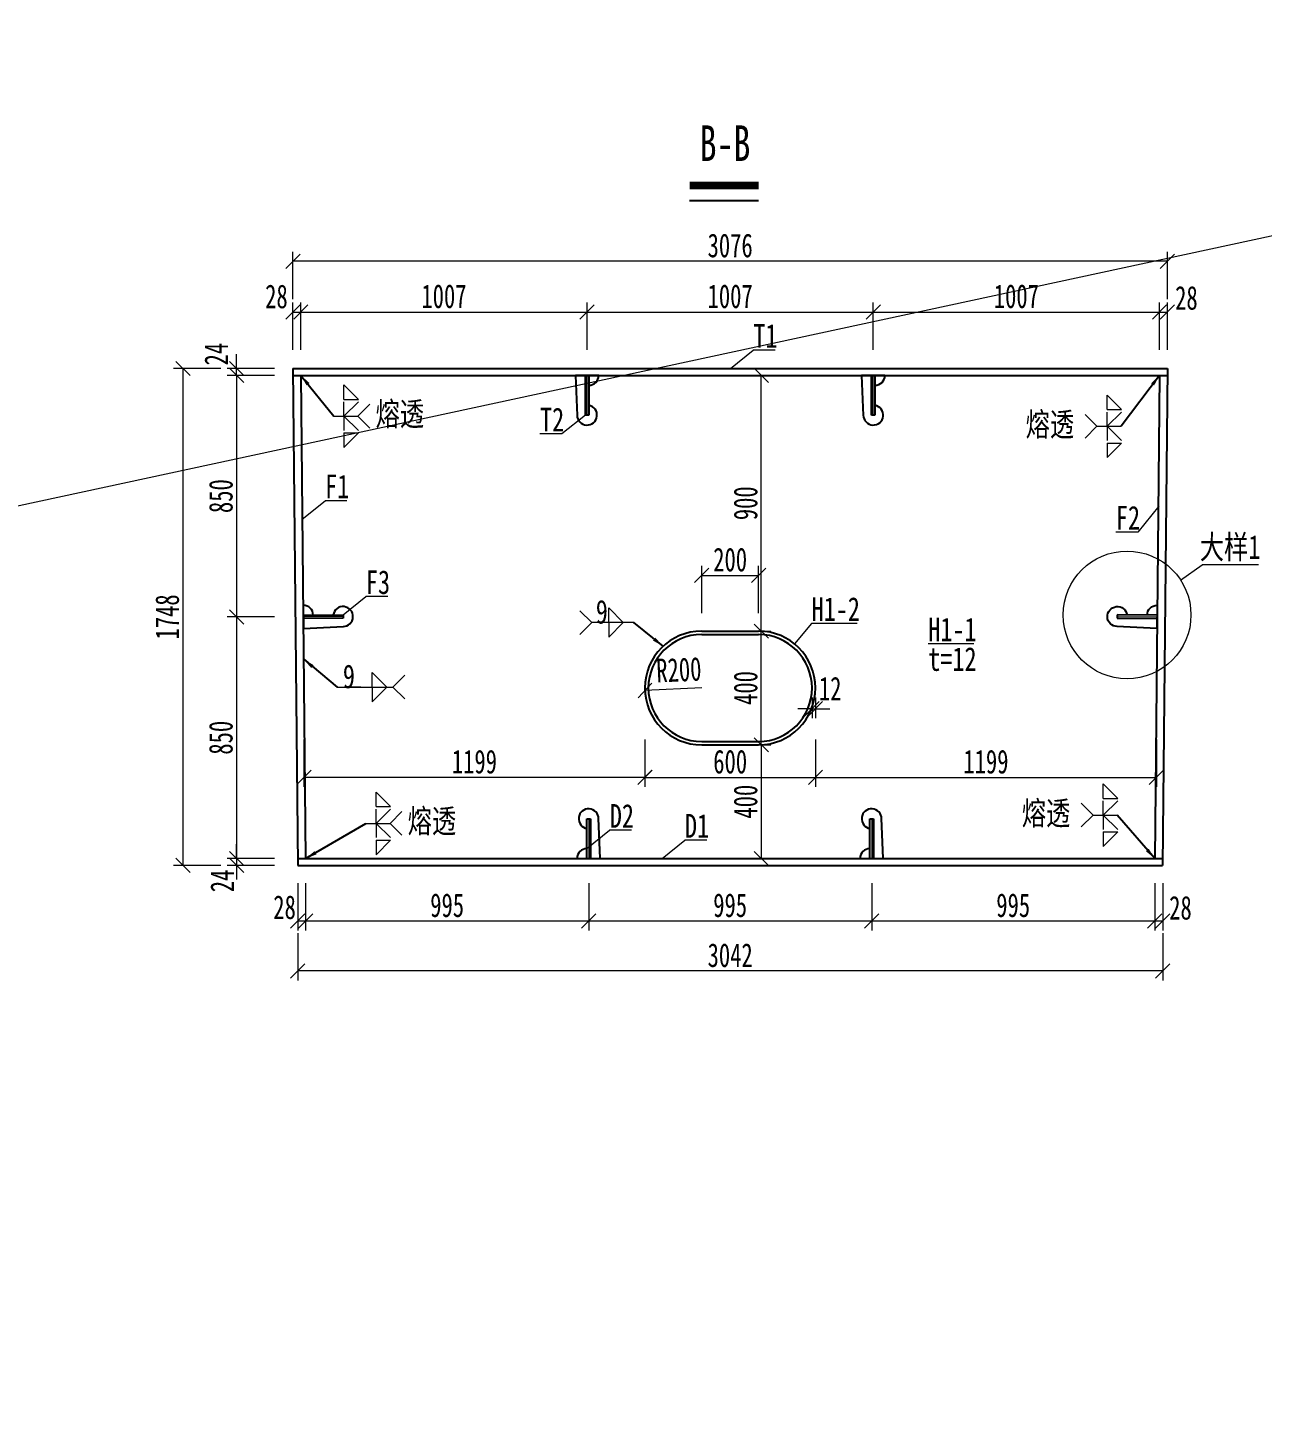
# Model space of a CAD drawing. Header units: millimetres. Extents: x -358959 to 47, y -122282 to 697692.
# Drawn here: x -207429 to -203089, y 114680 to 119585 of the extents above; entities that cross this region are included whole.
import ezdxf
from ezdxf.enums import TextEntityAlignment as Align

# ---------------------------------------------------------------- set-up
doc = ezdxf.new("R2010")
doc.units = ezdxf.units.MM
doc.header["$LTSCALE"] = 2
doc.header["$PDMODE"] = 34
doc.layers.get('Defpoints').update_dxf_attribs({"color": 8, "lineweight": 9})
for name, color, linetype, lineweight in [('标注', 4, 'Continuous', 13), ('标注线及字体', 2, 'Continuous', 15), ('细实线', 4, 'Continuous', 15), ('钢板粗线', 1, 'Continuous', 25)]:
    doc.layers.add(name, color=color, linetype=linetype, lineweight=lineweight)
doc.styles.add('111', font='仿宋_GB2312.ttf', dxfattribs={"width": 0.7})
doc.styles.add('SMEDI', font='仿宋_GB2312.ttf', dxfattribs={"width": 0.75})
doc.styles.get("Standard").update_dxf_attribs({"font": '仿宋_GB2312.ttf'})
doc.dimstyles.new('200', dxfattribs={"dimscale": 0, "dimtxt": 2.5, "dimasz": 1.5, "dimexe": 1, "dimexo": 1, "dimgap": 0.4, "dimtad": 1, "dimdec": 0, "dimdsep": 46, "dimtxsty": '111', "dimblk": 'OBLIQUE', "dimcen": 0, "dimclrd": 256, "dimclre": 256, "dimclrt": 256, "dimadec": 4, "dimazin": 0, "dimtfac": 1, "dimtdec": 0, "dimtmove": 2, "dimatfit": 3, "dimfxl": 4, "dimfxlon": 1, "dimtolj": 1, "dimlwd": -1, "dimlwe": -1, "dimarcsym": 0})
doc.dimstyles.new('MSteel_1.0_1.0', dxfattribs={"dimtxt": 3, "dimasz": 1.2, "dimexe": 1, "dimexo": 1, "dimgap": 1, "dimtad": 3, "dimtoh": 1, "dimdec": 0, "dimzin": 0, "dimdsep": 46, "dimtxsty": 'Standard', "dimblk": 'ARCHTICK', "dimcen": 0.09, "dimclrd": 3, "dimclre": 3, "dimadec": 4, "dimazin": 0, "dimtfac": 1, "dimtdec": 0, "dimtofl": 0, "dimtmove": 0, "dimatfit": 3, "dimfxl": 1, "dimtolj": 1, "dimtzin": 0, "dimarcsym": 0})

# ---------------------------------------------------------------- blocks, each defined once
blk = doc.blocks.new('12-140 无孔')
at = {"layer": 'Defpoints', "ltscale": 5}
blk.add_line((0, 140), (0, 0), dxfattribs=at)
at = {"layer": '钢板粗线'}
for p, q in [((-6, 0), (-6, 140)), ((-6, 140), (6, 140)), ((6, 140), (6, 0))]:
    blk.add_line(p, q, dxfattribs=at)
blk = doc.blocks.new('_ArchTick')
at = {"color": 0, "linetype": 'ByBlock', "const_width": 0.15}
blk.add_lwpolyline([(-0.5, -0.5), (0.5, 0.5)], dxfattribs=at)
blk = doc.blocks.new('_Oblique')
at = {"color": 0, "linetype": 'ByBlock', "lineweight": -2}
blk.add_line((-0.5, -0.5), (0.5, 0.5), dxfattribs=at)
blk = doc.blocks.new('*D3750')
at = {"layer": 'Defpoints', "color": 0, "ltscale": 5, "transparency": 16777216}
for p in [(-206695.5, 118386.4), (-206469.4, 118386.4), (-206469.4, 118362.4)]:
    blk.add_point(p, dxfattribs=at)
at = {"layer": '标注', "ltscale": 5, "transparency": 16777216}
for p, q in [((-206695.5, 118386.4), (-206695.5, 118436.4)), ((-206562.2, 118386.4), (-206728.8, 118386.4)), ((-206695.5, 118362.4), (-206695.5, 118386.4)), ((-206562.2, 118362.4), (-206728.8, 118362.4)), ((-206695.5, 118362.4), (-206695.5, 118312.4))]:
    blk.add_line(p, q, dxfattribs=at)
at = {"layer": '标注', "ltscale": 5, "transparency": 16777216, "xscale": 50, "yscale": 50, "zscale": 50}
for p, rotation in [((-206695.5, 118386.4), 270), ((-206695.5, 118362.4), 90)]:
    blk.add_blockref('_Oblique', p, dxfattribs=dict(at, rotation=rotation))
at = {"layer": '标注', "ltscale": 5, "transparency": 16777216, "insert": (-206766.9, 118436.9), "char_height": 83.33, "attachment_point": 5, "rotation": 90, "style": '111'}
blk.add_mtext('\\A1;24', dxfattribs=at)
blk = doc.blocks.new('*D3622')
at = {"layer": 'Defpoints', "color": 0, "ltscale": 5, "transparency": 16777216}
for p in [(-206469.4, 118362.4), (-206695.5, 117512.4), (-206461, 117512.4)]:
    blk.add_point(p, dxfattribs=at)
at = {"layer": '标注', "ltscale": 5, "transparency": 16777216}
for p, q in [((-206562.2, 118362.4), (-206728.8, 118362.4)), ((-206695.5, 118362.4), (-206695.5, 117512.4)), ((-206562.2, 117512.4), (-206728.8, 117512.4))]:
    blk.add_line(p, q, dxfattribs=at)
at = {"layer": '标注', "ltscale": 5, "transparency": 16777216, "xscale": 50, "yscale": 50, "zscale": 50}
for p, rotation in [((-206695.5, 118362.4), 90), ((-206695.5, 117512.4), 270)]:
    blk.add_blockref('_Oblique', p, dxfattribs=dict(at, rotation=rotation))
at = {"layer": '标注', "ltscale": 5, "transparency": 16777216, "insert": (-206750.5, 117937.4), "char_height": 83.33, "attachment_point": 5, "rotation": 90, "style": '111'}
blk.add_mtext('\\A1;850', dxfattribs=at)
blk = doc.blocks.new('*D3751')
at = {"layer": 'Defpoints', "color": 0, "ltscale": 5, "transparency": 16777216}
for p in [(-206461, 117512.4), (-206695.5, 116662.4), (-206452.6, 116662.4)]:
    blk.add_point(p, dxfattribs=at)
at = {"layer": '标注', "ltscale": 5, "transparency": 16777216}
for p, q in [((-206562.2, 117512.4), (-206728.8, 117512.4)), ((-206695.5, 117512.4), (-206695.5, 116662.4)), ((-206562.2, 116662.4), (-206728.8, 116662.4))]:
    blk.add_line(p, q, dxfattribs=at)
at = {"layer": '标注', "ltscale": 5, "transparency": 16777216, "xscale": 50, "yscale": 50, "zscale": 50}
for p, rotation in [((-206695.5, 117512.4), 90), ((-206695.5, 116662.4), 270)]:
    blk.add_blockref('_Oblique', p, dxfattribs=dict(at, rotation=rotation))
at = {"layer": '标注', "ltscale": 5, "transparency": 16777216, "insert": (-206750.5, 117087.4), "char_height": 83.33, "attachment_point": 5, "rotation": 90, "style": '111'}
blk.add_mtext('\\A1;850', dxfattribs=at)
blk = doc.blocks.new('*D3752')
at = {"layer": 'Defpoints', "color": 0, "ltscale": 5, "transparency": 16777216}
for p in [(-206452.6, 116662.4), (-206695.5, 116638.4), (-206452.6, 116638.4)]:
    blk.add_point(p, dxfattribs=at)
at = {"layer": '标注', "ltscale": 5, "transparency": 16777216}
for p, q in [((-206695.5, 116662.4), (-206695.5, 116712.4)), ((-206562.2, 116662.4), (-206728.9, 116662.4)), ((-206695.5, 116662.4), (-206695.5, 116638.4)), ((-206562.2, 116638.4), (-206728.9, 116638.4)), ((-206695.5, 116638.4), (-206695.5, 116588.4))]:
    blk.add_line(p, q, dxfattribs=at)
at = {"layer": '标注', "ltscale": 5, "transparency": 16777216, "xscale": 50, "yscale": 50, "zscale": 50}
for p, rotation in [((-206695.5, 116662.4), 270), ((-206695.5, 116638.4), 90)]:
    blk.add_blockref('_Oblique', p, dxfattribs=dict(at, rotation=rotation))
at = {"layer": '标注', "ltscale": 5, "transparency": 16777216, "insert": (-206746, 116583.6), "char_height": 83.33, "attachment_point": 5, "rotation": 90, "style": '111'}
blk.add_mtext('\\A1;24', dxfattribs=at)
blk = doc.blocks.new('*D3623')
at = {"layer": 'Defpoints', "color": 0, "ltscale": 5, "transparency": 16777216}
for p in [(-206469.4, 118585.2), (-206497.4, 118362.4), (-206469.4, 118362.4)]:
    blk.add_point(p, dxfattribs=at)
at = {"layer": '标注', "ltscale": 5, "transparency": 16777216}
for p, q in [((-206497.4, 118451.9), (-206497.4, 118618.6)), ((-206469.4, 118451.9), (-206469.4, 118618.6)), ((-206497.4, 118585.2), (-206469.4, 118585.2))]:
    blk.add_line(p, q, dxfattribs=at)
at = {"layer": '标注', "ltscale": 5, "transparency": 16777216, "xscale": 50, "yscale": 50, "zscale": 50, "rotation": 180}
blk.add_blockref('_Oblique', (-206497.4, 118585.2), dxfattribs=at)
at = {"layer": '标注', "ltscale": 5, "transparency": 16777216, "xscale": 50, "yscale": 50, "zscale": 50}
blk.add_blockref('_Oblique', (-206469.4, 118585.2), dxfattribs=at)
at = {"layer": '标注', "ltscale": 5, "transparency": 16777216, "insert": (-206555.3, 118639.6), "char_height": 83.33, "attachment_point": 5, "style": '111'}
blk.add_mtext('\\A1;28', dxfattribs=at)
blk = doc.blocks.new('*D3753')
at = {"layer": 'Defpoints', "color": 0, "ltscale": 5, "transparency": 16777216}
for p in [(-205462.8, 118585.2), (-206469.4, 118362.4), (-205462.8, 118362.4)]:
    blk.add_point(p, dxfattribs=at)
at = {"layer": '标注', "ltscale": 5, "transparency": 16777216}
for p, q in [((-206469.4, 118451.9), (-206469.4, 118618.6)), ((-205462.8, 118451.9), (-205462.8, 118618.6)), ((-206469.4, 118585.2), (-205462.8, 118585.2))]:
    blk.add_line(p, q, dxfattribs=at)
at = {"layer": '标注', "ltscale": 5, "transparency": 16777216, "xscale": 50, "yscale": 50, "zscale": 50, "rotation": 180}
blk.add_blockref('_Oblique', (-206469.4, 118585.2), dxfattribs=at)
at = {"layer": '标注', "ltscale": 5, "transparency": 16777216, "xscale": 50, "yscale": 50, "zscale": 50}
blk.add_blockref('_Oblique', (-205462.8, 118585.2), dxfattribs=at)
at = {"layer": '标注', "ltscale": 5, "transparency": 16777216, "insert": (-205966.1, 118640.2), "char_height": 83.33, "attachment_point": 5, "style": '111'}
blk.add_mtext('\\A1;1007', dxfattribs=at)
blk = doc.blocks.new('*D3624')
at = {"layer": 'Defpoints', "color": 0, "ltscale": 5, "transparency": 16777216}
for p in [(-204456.3, 118585.2), (-205462.8, 118362.4), (-204456.3, 118362.4)]:
    blk.add_point(p, dxfattribs=at)
at = {"layer": '标注', "ltscale": 5, "transparency": 16777216}
for p, q in [((-205462.8, 118451.9), (-205462.8, 118618.6)), ((-204456.3, 118451.9), (-204456.3, 118618.6)), ((-205462.8, 118585.2), (-204456.3, 118585.2))]:
    blk.add_line(p, q, dxfattribs=at)
at = {"layer": '标注', "ltscale": 5, "transparency": 16777216, "xscale": 50, "yscale": 50, "zscale": 50, "rotation": 180}
blk.add_blockref('_Oblique', (-205462.8, 118585.2), dxfattribs=at)
at = {"layer": '标注', "ltscale": 5, "transparency": 16777216, "xscale": 50, "yscale": 50, "zscale": 50}
blk.add_blockref('_Oblique', (-204456.3, 118585.2), dxfattribs=at)
at = {"layer": '标注', "ltscale": 5, "transparency": 16777216, "insert": (-204959.6, 118640.2), "char_height": 83.33, "attachment_point": 5, "style": '111'}
blk.add_mtext('\\A1;1007', dxfattribs=at)
blk = doc.blocks.new('*D3625')
at = {"layer": 'Defpoints', "color": 0, "ltscale": 5, "transparency": 16777216}
for p in [(-203449.8, 118585.2), (-204456.3, 118362.4), (-203449.8, 118362.4)]:
    blk.add_point(p, dxfattribs=at)
at = {"layer": '标注', "ltscale": 5, "transparency": 16777216}
for p, q in [((-204456.3, 118451.9), (-204456.3, 118618.6)), ((-203449.8, 118451.9), (-203449.8, 118618.6)), ((-204456.3, 118585.2), (-203449.8, 118585.2))]:
    blk.add_line(p, q, dxfattribs=at)
at = {"layer": '标注', "ltscale": 5, "transparency": 16777216, "xscale": 50, "yscale": 50, "zscale": 50, "rotation": 180}
blk.add_blockref('_Oblique', (-204456.3, 118585.2), dxfattribs=at)
at = {"layer": '标注', "ltscale": 5, "transparency": 16777216, "xscale": 50, "yscale": 50, "zscale": 50}
blk.add_blockref('_Oblique', (-203449.8, 118585.2), dxfattribs=at)
at = {"layer": '标注', "ltscale": 5, "transparency": 16777216, "insert": (-203953, 118640.2), "char_height": 83.33, "attachment_point": 5, "style": '111'}
blk.add_mtext('\\A1;1007', dxfattribs=at)
blk = doc.blocks.new('*D3754')
at = {"layer": 'Defpoints', "color": 0, "ltscale": 5, "transparency": 16777216}
for p in [(-203421.8, 118585.2), (-203449.8, 118362.4), (-203421.8, 118362.1)]:
    blk.add_point(p, dxfattribs=at)
at = {"layer": '标注', "ltscale": 5, "transparency": 16777216}
for p, q in [((-203449.8, 118451.9), (-203449.8, 118618.6)), ((-203421.8, 118451.9), (-203421.8, 118618.6)), ((-203449.8, 118585.2), (-203421.8, 118585.2))]:
    blk.add_line(p, q, dxfattribs=at)
at = {"layer": '标注', "ltscale": 5, "transparency": 16777216, "xscale": 50, "yscale": 50, "zscale": 50, "rotation": 180}
blk.add_blockref('_Oblique', (-203449.8, 118585.2), dxfattribs=at)
at = {"layer": '标注', "ltscale": 5, "transparency": 16777216, "xscale": 50, "yscale": 50, "zscale": 50}
blk.add_blockref('_Oblique', (-203421.8, 118585.2), dxfattribs=at)
at = {"layer": '标注', "ltscale": 5, "transparency": 16777216, "insert": (-203355, 118634.4), "char_height": 83.33, "attachment_point": 5, "style": '111'}
blk.add_mtext('\\A1;28', dxfattribs=at)
blk = doc.blocks.new('*D3626')
at = {"layer": 'Defpoints', "color": 0, "ltscale": 5, "transparency": 16777216}
for p in [(-206497.4, 118763.8), (-206497.4, 118362.4), (-203421.8, 118362.4)]:
    blk.add_point(p, dxfattribs=at)
at = {"layer": '标注', "ltscale": 5, "transparency": 16777216}
for p, q in [((-206497.4, 118630.5), (-206497.4, 118797.2)), ((-203421.8, 118763.8), (-206497.4, 118763.8)), ((-203421.8, 118630.5), (-203421.8, 118797.2))]:
    blk.add_line(p, q, dxfattribs=at)
at = {"layer": '标注', "ltscale": 5, "transparency": 16777216, "xscale": 50, "yscale": 50, "zscale": 50, "rotation": 180}
blk.add_blockref('_Oblique', (-206497.4, 118763.8), dxfattribs=at)
at = {"layer": '标注', "ltscale": 5, "transparency": 16777216, "xscale": 50, "yscale": 50, "zscale": 50}
blk.add_blockref('_Oblique', (-203421.8, 118763.8), dxfattribs=at)
at = {"layer": '标注', "ltscale": 5, "transparency": 16777216, "insert": (-204959.6, 118818.8), "char_height": 83.33, "attachment_point": 5, "style": '111'}
blk.add_mtext('\\A1;3076', dxfattribs=at)
blk = doc.blocks.new('*D3755')
at = {"layer": 'Defpoints', "color": 0, "ltscale": 5, "transparency": 16777216}
for p in [(-206480.6, 116662.4), (-206452.6, 116662.4), (-206452.6, 116442.7)]:
    blk.add_point(p, dxfattribs=at)
at = {"layer": '标注', "ltscale": 5, "transparency": 16777216}
for p, q in [((-206480.6, 116576.1), (-206480.6, 116409.4)), ((-206452.6, 116576.1), (-206452.6, 116409.4)), ((-206480.6, 116442.7), (-206452.6, 116442.7))]:
    blk.add_line(p, q, dxfattribs=at)
at = {"layer": '标注', "ltscale": 5, "transparency": 16777216, "xscale": 50, "yscale": 50, "zscale": 50, "rotation": 180}
blk.add_blockref('_Oblique', (-206480.6, 116442.7), dxfattribs=at)
at = {"layer": '标注', "ltscale": 5, "transparency": 16777216, "xscale": 50, "yscale": 50, "zscale": 50}
blk.add_blockref('_Oblique', (-206452.6, 116442.7), dxfattribs=at)
at = {"layer": '标注', "ltscale": 5, "transparency": 16777216, "insert": (-206526.7, 116490.6), "char_height": 83.33, "attachment_point": 5, "style": '111'}
blk.add_mtext('\\A1;28', dxfattribs=at)
blk = doc.blocks.new('*D3627')
at = {"layer": 'Defpoints', "color": 0, "ltscale": 5, "transparency": 16777216}
for p in [(-206452.6, 116662.4), (-205457.2, 116662.4), (-205457.2, 116442.7)]:
    blk.add_point(p, dxfattribs=at)
at = {"layer": '标注', "ltscale": 5, "transparency": 16777216}
for p, q in [((-206452.6, 116576.1), (-206452.6, 116409.4)), ((-205457.2, 116576.1), (-205457.2, 116409.4)), ((-206452.6, 116442.7), (-205457.2, 116442.7))]:
    blk.add_line(p, q, dxfattribs=at)
at = {"layer": '标注', "ltscale": 5, "transparency": 16777216, "xscale": 50, "yscale": 50, "zscale": 50, "rotation": 180}
blk.add_blockref('_Oblique', (-206452.6, 116442.7), dxfattribs=at)
at = {"layer": '标注', "ltscale": 5, "transparency": 16777216, "xscale": 50, "yscale": 50, "zscale": 50}
blk.add_blockref('_Oblique', (-205457.2, 116442.7), dxfattribs=at)
at = {"layer": '标注', "ltscale": 5, "transparency": 16777216, "insert": (-205954.9, 116497.7), "char_height": 83.33, "attachment_point": 5, "style": '111'}
blk.add_mtext('\\A1;995', dxfattribs=at)
blk = doc.blocks.new('*D3628')
at = {"layer": 'Defpoints', "color": 0, "ltscale": 5, "transparency": 16777216}
for p in [(-205457.2, 116662.4), (-204461.9, 116662.4), (-204461.9, 116442.7)]:
    blk.add_point(p, dxfattribs=at)
at = {"layer": '标注', "ltscale": 5, "transparency": 16777216}
for p, q in [((-205457.2, 116576.1), (-205457.2, 116409.4)), ((-204461.9, 116576.1), (-204461.9, 116409.4)), ((-205457.2, 116442.7), (-204461.9, 116442.7))]:
    blk.add_line(p, q, dxfattribs=at)
at = {"layer": '标注', "ltscale": 5, "transparency": 16777216, "xscale": 50, "yscale": 50, "zscale": 50, "rotation": 180}
blk.add_blockref('_Oblique', (-205457.2, 116442.7), dxfattribs=at)
at = {"layer": '标注', "ltscale": 5, "transparency": 16777216, "xscale": 50, "yscale": 50, "zscale": 50}
blk.add_blockref('_Oblique', (-204461.9, 116442.7), dxfattribs=at)
at = {"layer": '标注', "ltscale": 5, "transparency": 16777216, "insert": (-204959.6, 116497.7), "char_height": 83.33, "attachment_point": 5, "style": '111'}
blk.add_mtext('\\A1;995', dxfattribs=at)
blk = doc.blocks.new('*D3629')
at = {"layer": 'Defpoints', "color": 0, "ltscale": 5, "transparency": 16777216}
for p in [(-204461.9, 116662.4), (-203466.5, 116662.4), (-203466.5, 116442.7)]:
    blk.add_point(p, dxfattribs=at)
at = {"layer": '标注', "ltscale": 5, "transparency": 16777216}
for p, q in [((-204461.9, 116576.1), (-204461.9, 116409.4)), ((-203466.5, 116576.1), (-203466.5, 116409.4)), ((-204461.9, 116442.7), (-203466.5, 116442.7))]:
    blk.add_line(p, q, dxfattribs=at)
at = {"layer": '标注', "ltscale": 5, "transparency": 16777216, "xscale": 50, "yscale": 50, "zscale": 50, "rotation": 180}
blk.add_blockref('_Oblique', (-204461.9, 116442.7), dxfattribs=at)
at = {"layer": '标注', "ltscale": 5, "transparency": 16777216, "xscale": 50, "yscale": 50, "zscale": 50}
blk.add_blockref('_Oblique', (-203466.5, 116442.7), dxfattribs=at)
at = {"layer": '标注', "ltscale": 5, "transparency": 16777216, "insert": (-203964.2, 116497.7), "char_height": 83.33, "attachment_point": 5, "style": '111'}
blk.add_mtext('\\A1;995', dxfattribs=at)
blk = doc.blocks.new('*D3756')
at = {"layer": 'Defpoints', "color": 0, "ltscale": 5, "transparency": 16777216}
for p in [(-203466.5, 116662.4), (-203438.5, 116662.4), (-203438.5, 116442.7)]:
    blk.add_point(p, dxfattribs=at)
at = {"layer": '标注', "ltscale": 5, "transparency": 16777216}
for p, q in [((-203466.5, 116576.1), (-203466.5, 116409.4)), ((-203438.5, 116576.1), (-203438.5, 116409.4)), ((-203466.5, 116442.7), (-203438.5, 116442.7))]:
    blk.add_line(p, q, dxfattribs=at)
at = {"layer": '标注', "ltscale": 5, "transparency": 16777216, "xscale": 50, "yscale": 50, "zscale": 50, "rotation": 180}
blk.add_blockref('_Oblique', (-203466.5, 116442.7), dxfattribs=at)
at = {"layer": '标注', "ltscale": 5, "transparency": 16777216, "xscale": 50, "yscale": 50, "zscale": 50}
blk.add_blockref('_Oblique', (-203438.5, 116442.7), dxfattribs=at)
at = {"layer": '标注', "ltscale": 5, "transparency": 16777216, "insert": (-203375.9, 116488.6), "char_height": 83.33, "attachment_point": 5, "style": '111'}
blk.add_mtext('\\A1;28', dxfattribs=at)
blk = doc.blocks.new('*D3757')
at = {"layer": 'Defpoints', "color": 0, "ltscale": 5, "transparency": 16777216}
for p in [(-206480.6, 116662.4), (-203438.5, 116662.4), (-206480.6, 116266.8)]:
    blk.add_point(p, dxfattribs=at)
at = {"layer": '标注', "ltscale": 5, "transparency": 16777216}
for p, q in [((-206480.6, 116400.1), (-206480.6, 116233.4)), ((-203438.5, 116400.1), (-203438.5, 116233.4)), ((-203438.5, 116266.8), (-206480.6, 116266.8))]:
    blk.add_line(p, q, dxfattribs=at)
at = {"layer": '标注', "ltscale": 5, "transparency": 16777216, "xscale": 50, "yscale": 50, "zscale": 50, "rotation": 180}
blk.add_blockref('_Oblique', (-206480.6, 116266.8), dxfattribs=at)
at = {"layer": '标注', "ltscale": 5, "transparency": 16777216, "xscale": 50, "yscale": 50, "zscale": 50}
blk.add_blockref('_Oblique', (-203438.5, 116266.8), dxfattribs=at)
at = {"layer": '标注', "ltscale": 5, "transparency": 16777216, "insert": (-204959.6, 116321.8), "char_height": 83.33, "attachment_point": 5, "style": '111'}
blk.add_mtext('\\A1;3042', dxfattribs=at)
blk = doc.blocks.new('*D3758')
at = {"layer": 'Defpoints', "color": 0, "ltscale": 5, "transparency": 16777216}
for p in [(-206497.6, 118386.4), (-206884.1, 116638.4), (-206480.4, 116638.4)]:
    blk.add_point(p, dxfattribs=at)
at = {"layer": '标注', "ltscale": 5, "transparency": 16777216}
for p, q in [((-206750.8, 118386.4), (-206917.5, 118386.4)), ((-206884.1, 118386.4), (-206884.1, 116638.4)), ((-206750.8, 116638.4), (-206917.5, 116638.4))]:
    blk.add_line(p, q, dxfattribs=at)
at = {"layer": '标注', "ltscale": 5, "transparency": 16777216, "xscale": 50, "yscale": 50, "zscale": 50}
for p, rotation in [((-206884.1, 118386.4), 90), ((-206884.1, 116638.4), 270)]:
    blk.add_blockref('_Oblique', p, dxfattribs=dict(at, rotation=rotation))
at = {"layer": '标注', "ltscale": 5, "transparency": 16777216, "insert": (-206939.1, 117512.4), "char_height": 83.33, "attachment_point": 5, "rotation": 90, "style": '111'}
blk.add_mtext('\\A1;1748', dxfattribs=at)
blk = doc.blocks.new('12-140 有孔')
at = {"layer": 'Defpoints', "ltscale": 5}
blk.add_line((0, 140), (0, 0), dxfattribs=at)
at = {"layer": '钢板粗线'}
for p, q in [((-6, 0), (-6, 140)), ((-6, 140), (6, 140)), ((6, 140), (6, 0)), ((41, 0), (35, 141.5)), ((-41, 0), (41, 0))]:
    blk.add_line(p, q, dxfattribs=at)
for centre, start, end in [((0, 140), 0, 260.1291), ((-6, 0), 90, 180)]:
    blk.add_arc(centre, 35, start, end, dxfattribs=at)
blk = doc.blocks.new('*D3759')
at = {"layer": 'Defpoints', "color": 0, "ltscale": 5, "transparency": 16777216}
for p in [(-205259.4, 117253.4), (-205059.6, 117262.4)]:
    blk.add_point(p, dxfattribs=at)
at = {"layer": '标注', "ltscale": 5, "transparency": 16777216}
blk.add_line((-205059.6, 117262.4), (-205259.4, 117253.4), dxfattribs=at)
at = {"layer": '标注', "ltscale": 5, "transparency": 16777216, "xscale": 49.99999999999995, "yscale": 49.99999999999995, "zscale": 49.99999999999995, "rotation": 182.5726833926508}
blk.add_blockref('_Oblique', (-205259.4, 117253.4), dxfattribs=at)
at = {"layer": '标注', "ltscale": 5, "transparency": 16777216, "insert": (-205140.1, 117326.2), "char_height": 83.33, "attachment_point": 5, "rotation": 2.5727, "style": '111'}
blk.add_mtext('\\A1;R200', dxfattribs=at)
blk = doc.blocks.new('*D3760')
at = {"layer": 'Defpoints', "color": 0, "ltscale": 5, "transparency": 16777216}
for p in [(-205059.6, 117462.4), (-204850.1, 117462.4), (-205059.6, 117062.4)]:
    blk.add_point(p, dxfattribs=at)
at = {"layer": '标注', "ltscale": 5, "transparency": 16777216}
for p, q in [((-204983.4, 117462.4), (-204816.8, 117462.4)), ((-204850.1, 117062.4), (-204850.1, 117462.4)), ((-204983.4, 117062.4), (-204816.8, 117062.4))]:
    blk.add_line(p, q, dxfattribs=at)
at = {"layer": '标注', "ltscale": 5, "transparency": 16777216, "xscale": 49.99999999999995, "yscale": 49.99999999999995, "zscale": 49.99999999999995}
for p, rotation in [((-204850.1, 117462.4), 90), ((-204850.1, 117062.4), 270)]:
    blk.add_blockref('_Oblique', p, dxfattribs=dict(at, rotation=rotation))
at = {"layer": '标注', "ltscale": 5, "transparency": 16777216, "insert": (-204905.1, 117262.4), "char_height": 83.33, "attachment_point": 5, "rotation": 90, "style": '111'}
blk.add_mtext('\\A1;400', dxfattribs=at)
blk = doc.blocks.new('*D3761')
at = {"layer": 'Defpoints', "color": 0, "ltscale": 5, "transparency": 16777216}
for p in [(-205259.4, 117253.4), (-204659.6, 117262.4), (-204659.6, 116947.8)]:
    blk.add_point(p, dxfattribs=at)
at = {"layer": '标注', "ltscale": 5, "transparency": 16777216}
for p, q in [((-205259.4, 117081.1), (-205259.4, 116914.4)), ((-204659.6, 117081.1), (-204659.6, 116914.4)), ((-205259.4, 116947.8), (-204659.6, 116947.8))]:
    blk.add_line(p, q, dxfattribs=at)
at = {"layer": '标注', "ltscale": 5, "transparency": 16777216, "xscale": 49.99999999999995, "yscale": 49.99999999999995, "zscale": 49.99999999999995, "rotation": 180}
blk.add_blockref('_Oblique', (-205259.4, 116947.8), dxfattribs=at)
at = {"layer": '标注', "ltscale": 5, "transparency": 16777216, "xscale": 49.99999999999995, "yscale": 49.99999999999995, "zscale": 49.99999999999995}
blk.add_blockref('_Oblique', (-204659.6, 116947.8), dxfattribs=at)
at = {"layer": '标注', "ltscale": 5, "transparency": 16777216, "insert": (-204959.5, 117002.8), "char_height": 83.33, "attachment_point": 5, "style": '111'}
blk.add_mtext('\\A1;600', dxfattribs=at)
blk = doc.blocks.new('*D3762')
at = {"layer": 'Defpoints', "color": 0, "ltscale": 5, "transparency": 16777216}
for p in [(-204859.6, 117658.7), (-205059.6, 117462.4), (-204859.6, 117462.4)]:
    blk.add_point(p, dxfattribs=at)
at = {"layer": '标注', "ltscale": 5, "transparency": 16777216}
for p, q in [((-205059.6, 117525.3), (-205059.6, 117692)), ((-204859.6, 117525.3), (-204859.6, 117692)), ((-205059.6, 117658.7), (-204859.6, 117658.7))]:
    blk.add_line(p, q, dxfattribs=at)
at = {"layer": '标注', "ltscale": 5, "transparency": 16777216, "xscale": 49.99999999999995, "yscale": 49.99999999999995, "zscale": 49.99999999999995, "rotation": 180}
blk.add_blockref('_Oblique', (-205059.6, 117658.7), dxfattribs=at)
at = {"layer": '标注', "ltscale": 5, "transparency": 16777216, "xscale": 49.99999999999995, "yscale": 49.99999999999995, "zscale": 49.99999999999995}
blk.add_blockref('_Oblique', (-204859.6, 117658.7), dxfattribs=at)
at = {"layer": '标注', "ltscale": 5, "transparency": 16777216, "insert": (-204959.6, 117713.7), "char_height": 83.33, "attachment_point": 5, "style": '111'}
blk.add_mtext('\\A1;200', dxfattribs=at)
blk = doc.blocks.new('*D3763')
at = {"layer": 'Defpoints', "color": 0, "ltscale": 5, "transparency": 16777216}
for p in [(-204671.6, 117262.4), (-204659.6, 117262.4), (-204659.6, 117189.6)]:
    blk.add_point(p, dxfattribs=at)
at = {"layer": '标注', "ltscale": 5, "transparency": 16777216}
for p, q in [((-204671.6, 117189.6), (-204721.6, 117189.6)), ((-204671.6, 117229.1), (-204671.6, 117156.3)), ((-204671.6, 117189.6), (-204659.6, 117189.6)), ((-204659.6, 117229.1), (-204659.6, 117156.3)), ((-204659.6, 117189.6), (-204609.6, 117189.6))]:
    blk.add_line(p, q, dxfattribs=at)
at = {"layer": '标注', "ltscale": 5, "transparency": 16777216, "xscale": 49.99999999999995, "yscale": 49.99999999999995, "zscale": 49.99999999999995}
blk.add_blockref('_Oblique', (-204671.6, 117189.6), dxfattribs=at)
at = {"layer": '标注', "ltscale": 5, "transparency": 16777216, "xscale": 49.99999999999995, "yscale": 49.99999999999995, "zscale": 49.99999999999995, "rotation": 180}
blk.add_blockref('_Oblique', (-204659.6, 117189.6), dxfattribs=at)
at = {"layer": '标注', "ltscale": 5, "transparency": 16777216, "insert": (-204607.9, 117260.2), "char_height": 83.33, "attachment_point": 5, "style": '111'}
blk.add_mtext('\\A1;12', dxfattribs=at)
blk = doc.blocks.new('*D3630')
at = {"layer": 'Defpoints', "color": 0, "ltscale": 5, "transparency": 16777216}
for p in [(-205059.6, 117062.4), (-205059.6, 116662.4), (-204850.3, 116662.4)]:
    blk.add_point(p, dxfattribs=at)
at = {"layer": '标注', "ltscale": 5, "transparency": 16777216}
for p, q in [((-204983.6, 117062.4), (-204817, 117062.4)), ((-204850.3, 117062.4), (-204850.3, 116662.4)), ((-204983.6, 116662.4), (-204817, 116662.4))]:
    blk.add_line(p, q, dxfattribs=at)
at = {"layer": '标注', "ltscale": 5, "transparency": 16777216, "xscale": 49.99999999999995, "yscale": 49.99999999999995, "zscale": 49.99999999999995}
for p, rotation in [((-204850.3, 117062.4), 90), ((-204850.3, 116662.4), 270)]:
    blk.add_blockref('_Oblique', p, dxfattribs=dict(at, rotation=rotation))
at = {"layer": '标注', "ltscale": 5, "transparency": 16777216, "insert": (-204905.3, 116862.4), "char_height": 83.33, "attachment_point": 5, "rotation": 90, "style": '111'}
blk.add_mtext('\\A1;400', dxfattribs=at)
blk = doc.blocks.new('*D3764')
at = {"layer": 'Defpoints', "color": 0, "ltscale": 5, "transparency": 16777216}
for p in [(-205027.4, 118362.4), (-204850.1, 118362.4), (-205027.4, 117462.4)]:
    blk.add_point(p, dxfattribs=at)
at = {"layer": '标注', "ltscale": 5, "transparency": 16777216}
for p, q in [((-204983.4, 118362.4), (-204816.8, 118362.4)), ((-204850.1, 117462.4), (-204850.1, 118362.4)), ((-204983.4, 117462.4), (-204816.8, 117462.4))]:
    blk.add_line(p, q, dxfattribs=at)
at = {"layer": '标注', "ltscale": 5, "transparency": 16777216, "xscale": 50.00000000000042, "yscale": 50.00000000000042, "zscale": 50.00000000000042}
for p, rotation in [((-204850.1, 118362.4), 90), ((-204850.1, 117462.4), 270)]:
    blk.add_blockref('_Oblique', p, dxfattribs=dict(at, rotation=rotation))
at = {"layer": '标注', "ltscale": 5, "transparency": 16777216, "insert": (-204905.1, 117912.4), "char_height": 83.33, "attachment_point": 5, "rotation": 90, "style": '111'}
blk.add_mtext('\\A1;900', dxfattribs=at)
blk = doc.blocks.new('*D3765')
at = {"layer": 'Defpoints', "color": 0, "ltscale": 5, "transparency": 16777216}
for p in [(-206458.5, 117262.4), (-205259.6, 117262.4), (-206458.5, 116947.8)]:
    blk.add_point(p, dxfattribs=at)
at = {"layer": '标注', "ltscale": 5, "transparency": 16777216}
for p, q in [((-206458.5, 117081.1), (-206458.5, 116914.4)), ((-205259.6, 117081.1), (-205259.6, 116914.4)), ((-205259.6, 116947.8), (-206458.5, 116947.8))]:
    blk.add_line(p, q, dxfattribs=at)
at = {"layer": '标注', "ltscale": 5, "transparency": 16777216, "xscale": 50.00000000000042, "yscale": 50.00000000000042, "zscale": 50.00000000000042, "rotation": 180}
blk.add_blockref('_Oblique', (-206458.5, 116947.8), dxfattribs=at)
at = {"layer": '标注', "ltscale": 5, "transparency": 16777216, "xscale": 50.00000000000042, "yscale": 50.00000000000042, "zscale": 50.00000000000042}
blk.add_blockref('_Oblique', (-205259.6, 116947.8), dxfattribs=at)
at = {"layer": '标注', "ltscale": 5, "transparency": 16777216, "insert": (-205859.1, 117002.8), "char_height": 83.33, "attachment_point": 5, "style": '111'}
blk.add_mtext('\\A1;1199', dxfattribs=at)
blk = doc.blocks.new('*D3631')
at = {"layer": 'Defpoints', "color": 0, "ltscale": 5, "transparency": 16777216}
for p in [(-204659.6, 117262.4), (-203460.6, 117262.4), (-203460.6, 116947.8)]:
    blk.add_point(p, dxfattribs=at)
at = {"layer": '标注', "ltscale": 5, "transparency": 16777216}
for p, q in [((-204659.6, 117081.1), (-204659.6, 116914.4)), ((-203460.6, 117081.1), (-203460.6, 116914.4)), ((-204659.6, 116947.8), (-203460.6, 116947.8))]:
    blk.add_line(p, q, dxfattribs=at)
at = {"layer": '标注', "ltscale": 5, "transparency": 16777216, "xscale": 50.00000000000042, "yscale": 50.00000000000042, "zscale": 50.00000000000042, "rotation": 180}
blk.add_blockref('_Oblique', (-204659.6, 116947.8), dxfattribs=at)
at = {"layer": '标注', "ltscale": 5, "transparency": 16777216, "xscale": 50.00000000000042, "yscale": 50.00000000000042, "zscale": 50.00000000000042}
blk.add_blockref('_Oblique', (-203460.6, 116947.8), dxfattribs=at)
at = {"layer": '标注', "ltscale": 5, "transparency": 16777216, "insert": (-204060.1, 117002.8), "char_height": 83.33, "attachment_point": 5, "style": '111'}
blk.add_mtext('\\A1;1199', dxfattribs=at)

msp = doc.modelspace()

# ---------------------------------------------------------------- linework, layer by layer
at = {"color": 4}
msp.add_line((-205102.5, 118977), (-204859.9, 118977), dxfattribs=at)
at = {"color": 6, "const_width": 26.7}
msp.add_lwpolyline([(-205102.5, 119030.4), (-204859.9, 119030.4)], dxfattribs=at)
at = {"layer": '标注', "ltscale": 5}
for p, q in [((-77208.1, 145937.7), (-245232.2, 109774.4)), ((-204673.8, 117489.7), (-204733, 117417.2))]:
    msp.add_line(p, q, dxfattribs=at)
msp.add_circle((-203563.6, 117519.5), 224.7, dxfattribs=at)
at = {"layer": '细实线'}
for p, q in [((-204958.2, 118386.4), (-204878.3, 118450.8)), ((-204801.1, 118450.8), (-204878.3, 118450.8)), ((-206318, 118277.6), (-206318, 118328.9)), ((-206266.7, 118277.6), (-206318, 118328.9)), ((-206318, 118277.6), (-206266.7, 118277.6)), ((-206318, 118218.7), (-206318, 118269)), ((-206318, 118218.7), (-206266.7, 118269)), ((-203634, 118241.9), (-203634, 118293.2)), ((-203582.7, 118241.9), (-203634, 118293.2)), ((-206353.8, 118218.7), (-206268.7, 118218.7)), ((-206318, 118218.7), (-206318, 118168.4)), ((-206318, 118218.7), (-206266.7, 118168.4)), ((-206268.7, 118218.7), (-206227, 118260.4)), ((-206268.7, 118218.7), (-206227, 118177)), ((-205468.8, 118222.4), (-205551.5, 118156.4)), ((-203669.9, 118183), (-203711.6, 118224.7)), ((-203634, 118241.9), (-203582.7, 118241.9)), ((-203634, 118183), (-203634, 118233.3)), ((-203634, 118183), (-203582.7, 118233.3)), ((-203669.9, 118183), (-203711.6, 118141.3)), ((-203669.9, 118183), (-203584.8, 118183)), ((-203634, 118183), (-203634, 118132.7)), ((-203634, 118183), (-203582.7, 118132.7)), ((-206318, 118159.8), (-206318, 118108.5)), ((-206318, 118159.8), (-206266.7, 118159.8)), ((-206266.7, 118159.8), (-206318, 118108.5)), ((-205551.5, 118156.4), (-205628.8, 118156.4)), ((-203634, 118124.1), (-203634, 118072.8)), ((-203634, 118124.1), (-203582.7, 118124.1)), ((-203582.7, 118124.1), (-203634, 118072.8)), ((-206464.4, 117856.6), (-206384.5, 117921)), ((-206307.3, 117921), (-206384.5, 117921)), ((-203451.6, 117902.2), (-203526.4, 117810.7)), ((-203526.4, 117810.7), (-203603.6, 117810.7)), ((-203375.2, 117641.9), (-203300.1, 117696)), ((-203101.1, 117696), (-203300.1, 117696)), ((-206321.1, 117519.8), (-206241.2, 117584.2)), ((-206164, 117584.2), (-206241.2, 117584.2)), ((-205446.3, 117492.8), (-205487.9, 117534.4)), ((-205386.8, 117492.8), (-205386.8, 117544.1)), ((-205335.5, 117492.8), (-205386.8, 117544.1)), ((-205446.3, 117492.8), (-205487.9, 117451.1)), ((-205298.9, 117492.8), (-205446.3, 117492.8)), ((-205386.8, 117492.8), (-205386.8, 117441.5)), ((-205335.5, 117492.8), (-205386.8, 117441.5)), ((-204513.2, 117489.7), (-204673.8, 117489.7)), ((-204102.9, 117417.9), (-204263.4, 117417.9)), ((-206218.9, 117265.5), (-206218.9, 117316.8)), ((-206167.6, 117265.5), (-206218.9, 117316.8)), ((-206145.6, 117265.5), (-206104, 117307.1)), ((-206341.9, 117265.5), (-206145.6, 117265.5)), ((-206258.1, 117265.5), (-206309.4, 117265.5)), ((-206258.1, 117265.5), (-206309.4, 117265.5)), ((-206218.9, 117265.5), (-206218.9, 117214.2)), ((-206167.6, 117265.5), (-206218.9, 117214.2)), ((-206145.6, 117265.5), (-206104, 117223.8)), ((-206205, 116845.1), (-206205, 116896.4)), ((-206153.7, 116845.1), (-206205, 116896.4)), ((-203647.5, 116874), (-203647.5, 116925.3)), ((-203596.2, 116874), (-203647.5, 116925.3)), ((-206205, 116845.1), (-206153.7, 116845.1)), ((-203683.4, 116815.1), (-203725.1, 116856.7)), ((-203647.5, 116874), (-203596.2, 116874)), ((-203647.5, 116815.1), (-203647.5, 116865.3)), ((-203647.5, 116815.1), (-203596.2, 116865.3)), ((-206205, 116786.2), (-206205, 116836.5)), ((-206205, 116786.2), (-206153.7, 116836.5)), ((-206155.7, 116786.2), (-206114, 116827.9)), ((-203683.4, 116815.1), (-203725.1, 116773.4)), ((-203683.4, 116815.1), (-203598.3, 116815.1)), ((-203647.5, 116815.1), (-203647.5, 116764.8)), ((-203647.5, 116815.1), (-203596.2, 116764.8)), ((-206240.8, 116786.2), (-206155.7, 116786.2)), ((-206205, 116786.2), (-206205, 116735.9)), ((-206205, 116786.2), (-206153.7, 116735.9)), ((-206155.7, 116786.2), (-206114, 116744.5)), ((-205463.2, 116697.4), (-205383.4, 116761.8)), ((-205306.1, 116761.8), (-205383.4, 116761.8)), ((-203647.5, 116756.2), (-203647.5, 116704.8)), ((-203647.5, 116756.2), (-203596.2, 116756.2)), ((-203596.2, 116756.2), (-203647.5, 116704.8)), ((-206205, 116727.3), (-206205, 116676)), ((-206205, 116727.3), (-206153.7, 116727.3)), ((-206153.7, 116727.3), (-206205, 116676)), ((-205199, 116662.4), (-205119.1, 116726.8)), ((-205041.9, 116726.8), (-205119.1, 116726.8))]:
    msp.add_line(p, q, dxfattribs=at)
at = {"layer": '钢板粗线'}
for p, q in [((-206497.6, 118386.4), (-206480.4, 116638.4)), ((-206497.4, 118386.4), (-203421.8, 118386.4)), ((-203421.5, 118386.4), (-203438.8, 116638.4)), ((-206497.4, 118362.4), (-203421.8, 118362.4)), ((-206469.4, 118362.4), (-206452.6, 116662.4)), ((-203449.8, 118362.4), (-203466.5, 116662.4)), ((-205059.6, 117462.4), (-204859.6, 117462.4)), ((-205059.6, 117450.4), (-204859.6, 117450.4)), ((-205059.6, 117074.4), (-204859.6, 117074.4)), ((-205059.6, 117062.4), (-204859.6, 117062.4)), ((-206480.6, 116662.4), (-203438.5, 116662.4)), ((-206480.4, 116638.4), (-203438.8, 116638.4))]:
    msp.add_line(p, q, dxfattribs=at)
for centre, radius, start, end in [((-205059.6, 117262.4), 200, 90, 270), ((-205059.6, 117262.4), 188, 90, 270), ((-204859.6, 117262.4), 200, 270, 90), ((-204859.6, 117262.4), 188, 270, 90)]:
    msp.add_arc(centre, radius, start, end, dxfattribs=at)

# ---------------------------------------------------------------- block references
at = {"layer": '标注', "ltscale": 5}
for name, p, rotation in [('12-140 有孔', (-205462.8, 118362.4), 180), ('12-140 无孔', (-205462.8, 118362.4), 179.999999999945), ('12-140 有孔', (-204456.3, 118362.4), 180), ('12-140 有孔', (-206461, 117512.4), 270.5647681139828)]:
    msp.add_blockref(name, p, dxfattribs=dict(at, rotation=rotation))
at = {"layer": '标注', "ltscale": 5, "xscale": -1, "rotation": 89.43523188601723}
msp.add_blockref('12-140 有孔', (-203458.1, 117512.4), dxfattribs=at)
at = {"layer": '标注', "ltscale": 5}
for p in [(-205457.2, 116662.4), (-204461.9, 116662.4)]:
    msp.add_blockref('12-140 有孔', p, dxfattribs=at)

# ---------------------------------------------------------------- texts
at = {"layer": '标注线及字体', "color": 0, "style": '111', "width": 0.7}
msp.add_text('B-B', height=125, dxfattribs=at).set_placement((-204977.7, 119179.2), align=Align.MIDDLE)
at = {"layer": '细实线', "style": 'SMEDI', "width": 0.75}
for s, p in [('T1', (-204877.9, 118459.7)), ('T2', (-205628.3, 118165.4)), ('F1', (-206384.1, 117930)), ('F2', (-203603.1, 117819.7)), ('大样1', (-203307.9, 117716.8)), ('F3', (-206240.7, 117593.1)), ('H1-2', (-204673.3, 117498.6)), ('H1-1', (-204263, 117426.9)), ('t=12', (-204263, 117322.7)), ('D2', (-205382.9, 116770.7)), ('D1', (-205118.6, 116735.7))]:
    msp.add_text(s, height=83.33, dxfattribs=at).set_placement(p)
for s, height, p in [('熔透', 83.33, (-206206.7, 118226.9)), ('熔透', 83.33, (-203920.4, 118190)), ('9', 83.3, (-205432.2, 117530.7)), ('9', 83.3, (-206321.7, 117303.4)), ('熔透', 83.33, (-206093.7, 116794.4)), ('熔透', 83.33, (-203933.9, 116822.1))]:
    msp.add_text(s, height=height, dxfattribs=at).set_placement(p, align=Align.MIDDLE_LEFT)

# ---------------------------------------------------------------- dimensions: what is measured, and where the dimension line sits
at = {"layer": '标注', "ltscale": 5}
for base, p1, p2, picture, middle in [((-206497.4, 118763.8), (-203421.8, 118362.4), (-206497.4, 118362.4), '*D3626', (-204959.6, 118818.8)), ((-205462.8, 118585.2), (-206469.4, 118362.4), (-205462.8, 118362.4), '*D3753', (-205966.1, 118640.2)), ((-204456.3131, 118585.2237), (-205462.8462, 118362.3948), (-204456.3131, 118362.3948), '*D3624', (-204959.5796, 118640.2237)), ((-203449.7601, 118585.2237), (-204456.3131, 118362.3948), (-203449.7601, 118362.3948), '*D3625', (-203953.0366, 118640.2237)), ((-204859.6, 117658.7), (-205059.6, 117462.4), (-204859.6, 117462.4), '*D3762', (-204959.6, 117713.7)), ((-206458.5, 116947.8), (-205259.6, 117262.4), (-206458.5, 117262.4), '*D3765', (-205859.1, 117002.8)), ((-204659.6, 116947.8), (-205259.4, 117253.4), (-204659.6, 117262.4), '*D3761', (-204959.5, 117002.8)), ((-203460.6, 116947.8), (-204659.6, 117262.4), (-203460.6, 117262.4), '*D3631', (-204060.1, 117002.8)), ((-206480.6, 116266.8), (-203438.5, 116662.4), (-206480.6, 116662.4), '*D3757', (-204959.6, 116321.8)), ((-205457.2, 116442.7), (-206452.6, 116662.4), (-205457.2, 116662.4), '*D3627', (-205954.9, 116497.7)), ((-204461.9, 116442.7), (-205457.2, 116662.4), (-204461.9, 116662.4), '*D3628', (-204959.6, 116497.7)), ((-203466.5, 116442.7), (-204461.9, 116662.4), (-203466.5, 116662.4), '*D3629', (-203964.2, 116497.7))]:
    dim = msp.add_linear_dim(base=base, p1=p1, p2=p2, dimstyle='200', override={"dimscale": 33.333333, "dimarcsym": 1}, dxfattribs=at)
    dim.commit()
    dim.dimension.update_dxf_attribs({"geometry": picture, "text_midpoint": middle})
for base, p1, p2, picture, middle in [((-206469.4, 118585.2), (-206497.4, 118362.4), (-206469.4, 118362.4), '*D3623', (-206555.3, 118639.6)), ((-203421.8, 118585.2), (-203449.8, 118362.4), (-203421.8, 118362.1), '*D3754', (-203355, 118634.4)), ((-204659.6, 117189.6), (-204671.6, 117262.4), (-204659.6, 117262.4), '*D3763', (-204607.9, 117260.2)), ((-206452.6, 116442.7), (-206480.6, 116662.4), (-206452.6, 116662.4), '*D3755', (-206526.7, 116490.6)), ((-203438.5, 116442.7), (-203466.5, 116662.4), (-203438.5, 116662.4), '*D3756', (-203375.9, 116488.6))]:
    dim = msp.add_linear_dim(base=base, p1=p1, p2=p2, dimstyle='200', override={"dimscale": 33.333333, "dimarcsym": 1}, dxfattribs=at)
    dim.commit()
    dim.dimension.update_dxf_attribs({"geometry": picture, "text_midpoint": middle, "dimtype": 160})
for base, p1, p2, picture, middle in [((-206695.5, 118386.4), (-206469.4, 118362.4), (-206469.4, 118386.4), '*D3750', (-206766.9, 118436.9)), ((-206695.5, 116638.4), (-206452.6, 116662.4), (-206452.6, 116638.4), '*D3752', (-206746, 116583.6))]:
    dim = msp.add_linear_dim(base=base, p1=p1, p2=p2, angle=90, dimstyle='200', override={"dimscale": 33.333333, "dimarcsym": 1}, dxfattribs=at)
    dim.commit()
    dim.dimension.update_dxf_attribs({"geometry": picture, "text_midpoint": middle, "dimtype": 160})
for base, p1, p2, picture, middle in [((-206884.1, 116638.4), (-206497.6, 118386.4), (-206480.4, 116638.4), '*D3758', (-206939.1, 117512.4)), ((-206695.5, 117512.4), (-206469.4, 118362.4), (-206461, 117512.4), '*D3622', (-206750.5, 117937.4)), ((-204850.1, 118362.4), (-205027.4, 117462.4), (-205027.4, 118362.4), '*D3764', (-204905.1, 117912.4)), ((-206695.5, 116662.4), (-206461, 117512.4), (-206452.6, 116662.4), '*D3751', (-206750.5, 117087.4)), ((-204850.1, 117462.4), (-205059.6, 117062.4), (-205059.6, 117462.4), '*D3760', (-204905.1, 117262.4)), ((-204850.3, 116662.4), (-205059.6, 117062.4), (-205059.6, 116662.4), '*D3630', (-204905.3, 116862.4))]:
    dim = msp.add_linear_dim(base=base, p1=p1, p2=p2, angle=90, dimstyle='200', override={"dimscale": 33.333333, "dimarcsym": 1}, dxfattribs=at)
    dim.commit()
    dim.dimension.update_dxf_attribs({"geometry": picture, "text_midpoint": middle})
dim = msp.add_radius_dim(center=(-205059.6, 117262.4), mpoint=(-205259.4, 117253.4), dimstyle='200', override={"dimscale": 33.333333, "dimarcsym": 1}, dxfattribs=at)
dim.commit()
dim.dimension.update_dxf_attribs({"geometry": '*D3759', "text_midpoint": (-205140.1, 117326.2), "dimtype": 164})

# ---------------------------------------------------------------- leaders
at = {"layer": '细实线'}
for points in [[(-206469.4, 118362.4), (-206353.8, 118218.7)], [(-203449.8, 118362.4), (-203584.8, 118183)], [(-205195.6, 117409), (-205298.9, 117492.8)], [(-206459.5, 117363.5), (-206341.9, 117265.5)], [(-203466.5, 116662.4), (-203598.3, 116815.1)], [(-206452.6, 116662.4), (-206240.8, 116786.2)]]:
    msp.add_leader(points, dimstyle='MSteel_1.0_1.0', override={"dimscale": 33.333333, "dimclrd": 256}, dxfattribs=at)

doc.saveas('drawing.dxf')
